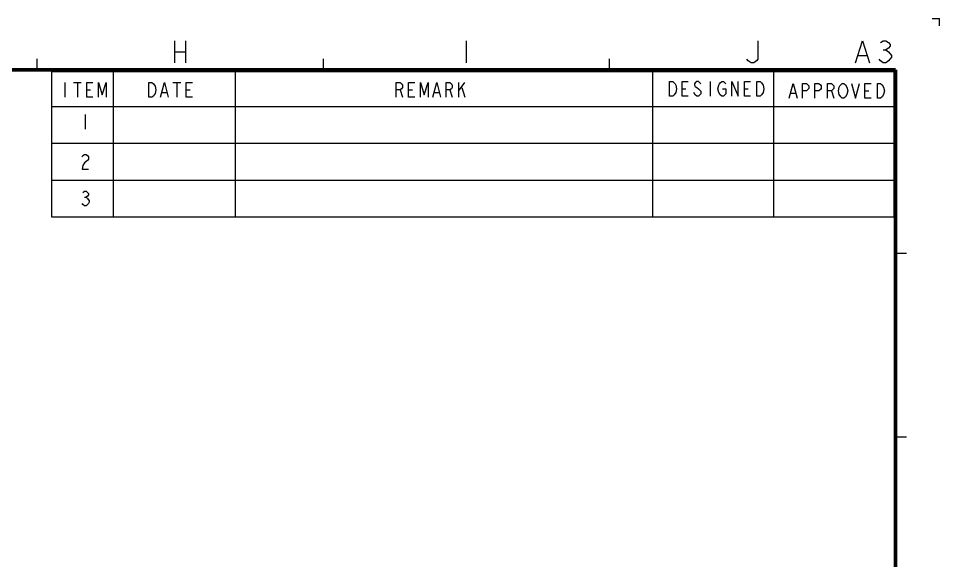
# Model space of a CAD drawing. Header units: millimetres. Extents: x 15 to 418, y 12 to 300.
# Drawn here: x 292.5 to 418, y 226.1 to 300 of the extents above; entities that cross this region are included whole.
import ezdxf

# ---------------------------------------------------------------- set-up
doc = ezdxf.new("R2010")
doc.units = ezdxf.units.MM
doc.header["$LTSCALE"] = 23.1
doc.layers.get('0').update_dxf_attribs({"linetype": 'CONTINUOUS'})

msp = doc.modelspace()

# ---------------------------------------------------------------- linework, layer by layer
at = {"color": 3, "linetype": 'Continuous'}
for p in [(417, 300), (418, 299)]:
    msp.add_line(p, (418, 300), dxfattribs=at)
at = {"color": 7, "linetype": 'Continuous'}
for p, q in [((313.75, 296.97), (313.75, 293.97)), ((315.25, 296.97), (315.25, 293.97)), ((353.5, 296.97), (353.5, 293.97)), ((313.75, 295.47), (315.25, 295.47)), ((406.937, 294.97), (408.063, 294.97)), ((410.312, 295.72), (410.688, 295.72)), ((295, 294.5), (295, 293)), ((334, 294.5), (334, 293)), ((373, 294.5), (373, 293)), ((298.817, 291.253), (298.817, 289.253)), ((299.986, 291.253), (301.048, 291.253)), ((300.517, 291.253), (300.517, 289.253)), ((313.543, 291.253), (314.605, 291.253)), ((314.074, 291.253), (314.074, 289.253)), ((352.458, 290.086), (353.308, 291.253)), ((352.458, 291.253), (352.458, 289.253)), ((386.733, 291.404), (386.733, 289.404)), ((301.792, 290.253), (302.323, 290.253)), ((315.349, 290.253), (315.88, 290.253)), ((344.489, 290.253), (344.808, 289.253)), ((345.658, 290.253), (346.189, 290.253)), ((351.289, 290.253), (351.608, 289.253)), ((352.883, 290.586), (353.308, 289.253)), ((382.908, 290.404), (383.439, 290.404)), ((391.408, 290.404), (391.939, 290.404)), ((403.253, 290.138), (403.571, 289.138)), ((407.821, 290.138), (408.353, 290.138)), ((312.055, 289.92), (312.693, 289.92)), ((349.164, 289.92), (349.802, 289.92)), ((384.714, 289.57), (384.501, 289.904)), ((397.728, 289.805), (398.365, 289.805)), ((301.59, 286.908), (301.59, 284.908)), ((301.484, 275.642), (301.697, 275.642)), ((412, 268), (413.5, 268)), ((412, 243), (413.5, 243))]:
    msp.add_line(p, q, dxfattribs=at)
at = {"color": 2, "linetype": 'Continuous'}
for p, q in [((297.001, 292.752), (411.751, 292.752)), ((297.001, 292.752), (297.001, 272.986)), ((305.376, 292.752), (305.376, 272.986)), ((322.001, 292.752), (322.001, 272.986)), ((378.876, 292.752), (378.876, 272.986)), ((395.376, 292.752), (395.376, 272.986)), ((411.751, 292.752), (411.751, 272.986)), ((297.001, 287.986), (411.751, 287.986)), ((297.001, 282.986), (411.751, 282.986)), ((297.001, 277.986), (411.751, 277.986)), ((297.001, 272.986), (411.751, 272.986))]:
    msp.add_line(p, q, dxfattribs=at)
at = {"color": 7, "linetype": 'Continuous'}
for points in [[(393.25, 296.97), (393.25, 294.47), (393.063, 294.22), (392.687, 293.97), (392.313, 293.97), (391.937, 294.22), (391.75, 294.47)], [(406.563, 293.97), (407.5, 296.97), (408.437, 293.97)], [(409.938, 296.72), (410.312, 296.97), (410.688, 296.97), (411.062, 296.72), (411.25, 296.47), (411.25, 296.22), (411.062, 295.97), (410.688, 295.72), (411.062, 295.47)], [(411.062, 295.47), (411.438, 294.97), (411.438, 294.72)], [(411.438, 294.72), (411.062, 294.22), (410.688, 293.97), (410.312, 293.97), (409.938, 294.22), (409.75, 294.47)], [(302.642, 289.253), (301.792, 289.253), (301.792, 291.253), (302.642, 291.253)], [(303.386, 289.253), (303.386, 291.253), (303.917, 289.586), (304.448, 291.253), (304.448, 289.253)], [(311.099, 290.753), (311.205, 290.253), (311.099, 289.753), (310.993, 289.586), (310.886, 289.42), (310.674, 289.253), (310.249, 289.253), (310.249, 291.253)], [(310.249, 291.253), (310.674, 291.253), (310.886, 291.086), (311.099, 290.753)], [(311.843, 289.253), (312.374, 291.253), (312.905, 289.253)], [(316.199, 289.253), (315.349, 289.253), (315.349, 291.253), (316.199, 291.253)], [(343.958, 289.253), (343.958, 291.253), (344.489, 291.253), (344.702, 291.086), (344.808, 290.92), (344.808, 290.586), (344.702, 290.42), (344.489, 290.253), (343.958, 290.253)], [(346.508, 289.253), (345.658, 289.253), (345.658, 291.253), (346.508, 291.253)], [(347.252, 289.253), (347.252, 291.253), (347.783, 289.586), (348.314, 291.253), (348.314, 289.253)], [(348.952, 289.253), (349.483, 291.253), (350.014, 289.253)], [(350.758, 289.253), (350.758, 291.253), (351.289, 291.253), (351.502, 291.086), (351.608, 290.92), (351.608, 290.586), (351.502, 290.42), (351.289, 290.253), (350.758, 290.253)], [(382.058, 289.904), (381.845, 289.57), (381.633, 289.404), (381.208, 289.404), (381.208, 291.404)], [(381.208, 291.404), (381.633, 291.404), (381.845, 291.237), (381.951, 291.07), (382.058, 290.904), (382.164, 290.404), (382.058, 289.904)], [(383.758, 289.404), (382.908, 289.404), (382.908, 291.404), (383.758, 291.404)], [(385.458, 291.07), (385.351, 291.237), (385.139, 291.404), (384.926, 291.404), (384.714, 291.237), (384.608, 291.07), (384.608, 290.904), (384.714, 290.737), (384.926, 290.57), (385.139, 290.404), (385.351, 290.237), (385.458, 290.07), (385.458, 289.737), (385.351, 289.57), (385.139, 289.404), (384.926, 289.404), (384.714, 289.57)], [(387.901, 289.904), (387.795, 290.404), (387.901, 290.904), (388.008, 291.07), (388.114, 291.237), (388.326, 291.404), (388.539, 291.404), (388.751, 291.237), (388.858, 291.07)], [(389.708, 289.404), (389.708, 291.404), (390.558, 289.404), (390.558, 291.404)], [(392.258, 289.404), (391.408, 289.404), (391.408, 291.404), (392.258, 291.404)], [(393.745, 289.57), (393.533, 289.404), (393.108, 289.404), (393.108, 291.404)], [(393.108, 291.404), (393.533, 291.404), (393.745, 291.237), (393.958, 290.904)], [(388.433, 290.404), (388.858, 290.404), (388.858, 289.737), (388.751, 289.57), (388.539, 289.404), (388.326, 289.404), (388.114, 289.57), (387.901, 289.904)], [(393.958, 290.904), (394.064, 290.404), (393.958, 289.904), (393.745, 289.57)], [(397.515, 289.138), (398.046, 291.138), (398.578, 289.138)], [(399.321, 289.138), (399.321, 291.138), (399.853, 291.138), (400.065, 290.971), (400.171, 290.805), (400.171, 290.471), (400.065, 290.305), (399.853, 290.138), (399.321, 290.138)], [(401.021, 289.138), (401.021, 291.138), (401.553, 291.138), (401.765, 290.971), (401.871, 290.805), (401.871, 290.471), (401.765, 290.305), (401.553, 290.138), (401.021, 290.138)], [(402.721, 289.138), (402.721, 291.138), (403.253, 291.138), (403.465, 290.971), (403.571, 290.805), (403.571, 290.471), (403.465, 290.305), (403.253, 290.138), (402.721, 290.138)], [(404.315, 289.638), (404.209, 290.138), (404.315, 290.638), (404.421, 290.805), (404.528, 290.971), (404.74, 291.138), (404.953, 291.138), (405.165, 290.971)], [(405.165, 290.971), (405.378, 290.638), (405.484, 290.138), (405.378, 289.638)], [(406.015, 291.138), (406.546, 289.138), (407.078, 291.138)], [(408.671, 289.138), (407.821, 289.138), (407.821, 291.138), (408.671, 291.138)], [(410.159, 289.305), (409.946, 289.138), (409.521, 289.138), (409.521, 291.138)], [(409.521, 291.138), (409.946, 291.138), (410.159, 290.971), (410.371, 290.638)], [(410.371, 290.638), (410.478, 290.138), (410.371, 289.638), (410.159, 289.305)], [(405.378, 289.638), (405.165, 289.305), (404.953, 289.138), (404.74, 289.138), (404.528, 289.305), (404.315, 289.638)], [(301.165, 281.142), (301.272, 281.309), (301.484, 281.476), (301.697, 281.476), (301.909, 281.309), (302.015, 281.142), (302.015, 280.809), (301.909, 280.642)], [(301.909, 280.642), (301.484, 280.309), (301.272, 279.976), (301.165, 279.476), (302.015, 279.476)], [(301.272, 276.309), (301.484, 276.476), (301.697, 276.476), (301.909, 276.309), (302.015, 276.142), (302.015, 275.976), (301.909, 275.809), (301.697, 275.642), (301.909, 275.476), (302.122, 275.142)], [(302.122, 275.142), (302.122, 274.976), (302.015, 274.809), (301.909, 274.642), (301.697, 274.476), (301.484, 274.476), (301.272, 274.642), (301.165, 274.809)]]:
    msp.add_lwpolyline(points, dxfattribs=at)
at = {"color": 7, "linetype": 'Continuous', "const_width": 0.5}
for points in [[(412, 293), (22, 293)], [(412, 18), (412, 293)]]:
    msp.add_lwpolyline(points, dxfattribs=at)

doc.saveas('drawing.dxf')
